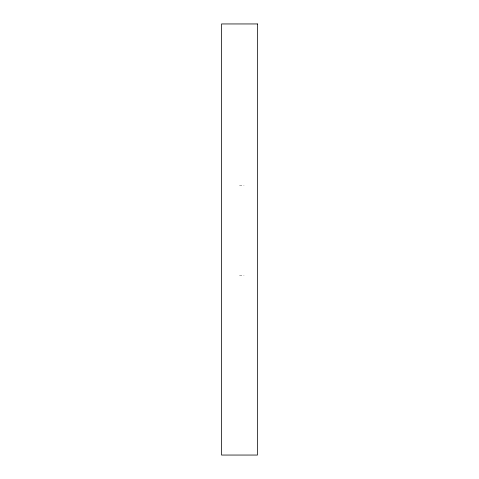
<?xml version="1.0" encoding="UTF-8"?>
<svg xmlns="http://www.w3.org/2000/svg" width="479" height="479" viewBox="0 0 479 479"><rect width="100%" height="100%" fill="white"/><g stroke="black" fill="none" stroke-linecap="round" stroke-linejoin="round"><path stroke-width="0.36" stroke-dasharray="2.4 1.8" d="M239.5 185.613L244.062 185.613M239.5 275.425L244.062 275.425"/><path stroke-width="0.72" d="M257.462 23.95L221.537 23.95L221.537 455.05L257.462 455.05L257.462 23.95"/></g></svg>
